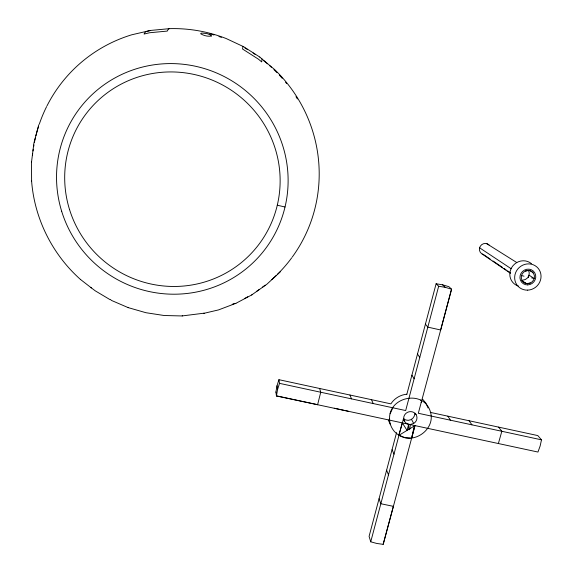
<?xml version="1.0" encoding="UTF-8"?>
<svg xmlns="http://www.w3.org/2000/svg" width="573" height="573" viewBox="0 0 573 573"><rect width="100%" height="100%" fill="white"/><g stroke="black" fill="none" stroke-linecap="round" stroke-linejoin="round"><path stroke-width="0.86" d="M31.508 162.209L33.907 143.049L38.792 124.749M80.542 279.517C52.394 254.498 34.466 218.642 31.608 181.068L31.608 180.71M334.252 408.248L537.961 452.047L540.146 445.987L541.492 439.835L418.311 413.276L451.61 289.222L448.903 286.693L442.571 284.802L436.11 283.771L406.837 394.303M317.6 404.753L320.73 392.24L319.648 388.48M275.907 392.154L277.003 385.787L278.929 379.691L390.901 403.865C394.353 398.393 400.434 394.761 406.873 394.21M348.226 411.242L276.451 395.964L277.561 389.525L279.509 383.351L278.929 379.691M389.69 420.159C387.169 396.803 423.948 388.874 430.445 411.951C435.845 429.299 413.52 445.164 398.829 435.05L403.679 418.333A6.704 6.375 -23.8 0 1 409.122 411.758A6.704 6.375 -23.8 0 1 416.564 415.568A6.704 6.375 -23.8 0 1 413.699 423.454L410.383 424.457L409.609 429.729M128.123 307.601L145.943 312.715L164.136 315.508L182.286 315.959L182.379 315.458M242.637 48.376L243.031 46.477M412.087 436.139L414.279 426.011M421.176 402.604L421.649 400.785M279.509 383.351L405.677 410.555L438.66 286.271L436.11 283.771M396.559 432.644L369.084 536.392L370.731 541.814L376.826 543.469L383.23 544.35L415.01 425.574M370.731 541.814L402.296 422.838L407.045 430.395L408.656 424.314L410.383 424.457M411.7 437.915L414.909 425.538M383.122 544.343L393.372 506.331M440.666 330.005L451.503 289.186L445.2 287.309L438.66 286.271M528.356 277.626L529.044 275.162L534.208 278.492L531.672 277.912M403.213 419.995L403.679 418.333C403.707 421.191 405.885 423.719 408.656 424.314L408.757 429.6M498.381 443.523L501.833 431.283L498.596 427.114M390.163 413.706L392.849 407.79M182.25 315.916L204.131 313.173A79.848 1.74 -77.3 0 1 203.924 313.245M280.247 271.867L266.853 284.258L251.64 294.988M261.947 58.919L261.997 59.098A81.602 1.783 -77.2 0 1 261.754 61.454L261.689 61.905L258.459 59.191L242.508 48.992M414.873 425.653L399.001 435.279L404.996 437.643L410.383 438.087M204.002 313.316L218.478 309.921L235.854 303.353M235.546 303.518L251.97 294.809M525.477 271.029L528.621 270.456A7.277 6.919 -42.2 0 1 530.648 270.922L533.105 272.784M530.24 283.033L527.103 283.592A7.263 6.905 -42.3 0 1 525.083 283.126L522.619 281.286M150.52 30.519L145.922 31.572A82.397 7.177 -77.9 0 0 144.303 33.621L144.074 34.036L149.653 32.74L167.287 31.085L167.474 30.698A86.681 5.794 -78.4 0 1 168.756 28.822L169.056 28.772M393.293 506.324L380.83 503.739L379.061 498.739M430.294 412.381L537.796 435.58L541.492 439.835M276.465 395.85L317.607 404.674M440.587 329.976L427.823 327.126L425.417 324.139M277.282 205.213L285.025 207.003M521.502 275.577L524.044 276.165M111.162 300.302L128.202 307.629M486.549 243.568L516.731 262.513M259.813 57.064L243.618 46.7L226.185 38.541A144.554 142.484 39.1 0 0 169.579 28.65L150.427 30.455L131.711 34.803A144.554 142.484 39.1 0 0 46.972 105.912M479.601 247.815L511.145 268.716M490.108 259.017L483.562 254.57A5.766 5.529 -43.8 0 1 480.174 246.426A5.766 5.529 -43.8 0 1 489.077 244.936M493.016 260.994L502.478 267.412M503.932 268.4L506.109 269.883M507.563 270.871L510.479 272.848M521.759 280.512L526.071 283.434M482.201 254.061L510.421 273.264M398.829 435.05C393.092 431.827 389.697 425.438 389.447 418.949M420.654 400.09L421.649 400.849M80.478 279.459L91.308 287.861A80.628 7.005 -77.4 0 1 90.978 287.61L95.261 290.84L109.923 299.572A84.41 5.673 -77.4 0 0 110.84 299.385M259.777 57.092L274.474 69.419A144.554 142.484 39.1 0 1 292.201 257.155M442.571 284.802L445.2 287.309M422.666 399.259L425.968 403.263L428.052 407.99M469.072 420.74L471.959 424.844M417.502 354.028L419.773 357.445M447.878 416.199L450.514 420.253M411.93 375.208L414.143 378.796M415.325 413.248L416.07 414.58M411.507 419.357L413.699 423.454M403.557 419.465L404.595 421.499M388.308 420.016L390.421 424.722M371.49 399.703L373.202 403.585M392.075 449.712L394.023 454.16M386.625 470.154L388.48 474.91M349.953 395.026L351.485 398.872M277.003 385.787L277.561 389.525M275.921 392.047L276.451 395.964M31.508 161.815L31.608 181.068M291.686 257.857A144.554 142.484 39.1 0 1 277.482 274.288M276.236 275.506A144.554 142.484 39.1 0 1 271.767 279.638M265.098 285.189A144.554 142.484 39.1 0 1 262.334 287.295M259.519 289.329A144.554 142.484 39.1 0 1 256.647 291.299M247.787 296.764A144.554 142.484 39.1 0 1 244.735 298.44M234.579 303.353A144.554 142.484 39.1 0 1 232.18 304.37M32.496 155.226A144.554 142.484 39.1 0 1 32.682 153.514M33.005 150.95A144.554 142.484 39.1 0 1 33.241 149.245M33.642 146.695A144.554 142.484 39.1 0 1 33.929 144.998M34.409 142.462A144.554 142.484 39.1 0 1 35.49 137.42M35.898 135.744A144.554 142.484 39.1 0 1 38.477 126.626M39.286 124.176A144.554 142.484 39.1 0 1 46.585 106.678M209.804 33.843A142.656 140.629 39.5 0 1 213.98 34.982M218.943 36.514A142.656 140.629 39.5 0 1 221.4 37.352M244.972 48.039A142.656 140.629 39.5 0 1 247.214 49.335M253.073 52.988A142.656 140.629 39.5 0 1 255.229 54.428M263.544 60.552A142.656 140.629 39.5 0 1 267.541 63.839M269.489 65.537A142.656 140.629 39.5 0 1 271.409 67.263M273.908 69.612A142.656 140.629 39.5 0 1 276.96 72.628M279.338 75.113A142.656 140.629 39.5 0 1 282.224 78.293M285.555 82.211A142.656 140.629 39.5 0 1 286.629 83.543M295.983 96.672A142.656 140.629 39.5 0 1 297.387 98.95M528.456 270.291A6.632 6.31 -42.4 0 1 522.719 280.176M518.493 286.092A13.265 12.627 -42.4 0 1 511.625 267.663A13.265 12.627 -42.4 0 1 531.479 263.687M414.745 413.72A6.625 6.303 -23.9 0 1 403.571 418.691M211.251 36.027C207.949 36.744 203.802 35.605 200.851 33.893L200.743 33.571A5.436 1.046 9.6 0 1 202.427 33.076L207.254 33.671L209.919 34.717A5.401 1.053 17.2 0 1 211.344 35.927L211.251 36.027M61.669 211.279A116.419 114.686 36.9 0 0 257.191 258.559A116.419 114.686 36.9 0 0 198.115 66.862A116.419 114.686 36.9 0 0 61.669 211.279M69.491 209.396A108.297 106.685 36.8 0 0 251.418 253.245A108.297 106.685 36.8 0 0 196.331 74.963A108.297 106.685 36.8 0 0 69.491 209.396M527.654 290.139A13.501 12.835 -42.3 0 0 539.379 270.041A13.501 12.835 -42.3 0 0 516.517 270.85A13.501 12.835 -42.3 0 0 527.654 290.139M527.769 283.592A6.747 6.418 -42.3 0 0 533.621 273.536A6.747 6.418 -42.3 0 0 522.189 273.958A6.747 6.418 -42.3 0 0 527.769 283.592M527.747 284.903A8.101 7.7 -42.3 0 0 534.774 272.841A8.101 7.7 -42.3 0 0 521.05 273.335A8.101 7.7 -42.3 0 0 527.747 284.903"/></g></svg>
